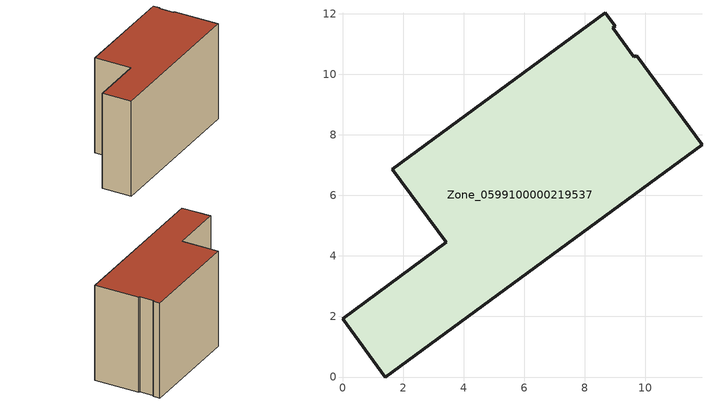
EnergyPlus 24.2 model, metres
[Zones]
Zone_0599100000219537
 floor ground (C_G): 0,1.93 3.43,4.45 1.65,6.87 8.68,12.03 9.01,11.59 8.93,11.54 9.63,10.58 9.72,10.61 11.88,7.67 1.41,0 z0
 wall outside (C_F): 3.43,4.45 0,1.93 1.41,0 11.88,7.67 9.72,10.61 9.63,10.58 8.93,11.54 9.01,11.59 8.68,12.03 1.65,6.87 3.43,4.45 z0:7.91
 roof outside (C_R): 8.93,11.54 9.01,11.59 8.68,12.03 1.65,6.87 3.43,4.45 0,1.93 1.41,0 11.88,7.67 9.72,10.61 9.63,10.58 z7.91
[BUILDING]
Pand.0599100000219537: North Axis=0; Terrain=City; Loads Convergence Tolerance Value=0.04; Temperature Convergence Tolerance Value=0.4; Solar Distribution=FullExterior; Maximum Number of Warmup Days=25; Minimum Number of Warmup Days=1
[Site:Location]
Rotterdam.The.Hague.AP_ZH_NLD Design_Conditions: Latitude=51.96; Longitude=4.45; Time Zone=1; Elevation=-4.5
[SITE:GROUNDTEMPERATURE:BUILDINGSURFACE]
18, 18, 18, 18, 18, 18, 18, 18, 18, 18, 18, 18
[MATERIAL] Thermal Absorptance=0.9; Solar Absorptance=0.7; Visible Absorptance=0.7
Name | Roughness | Thickness | Conductivity | Density | Specific Heat
G.TI.1975-1991 | MediumSmooth | 0.15 | 0.288461 | 540 | 1210
F.TI.1975-1991 | Rough | 0.3 | 0.230769 | 1920 | 840
R.TI.1975-1991 | MediumRough | 0.2 | 0.153846 | 1500 | 1000
[CONSTRUCTION]
C_G: G.TI.1975-1991
C_F: F.TI.1975-1991
C_R: R.TI.1975-1991
[ZONE]
Zone_0599100000219537: Type=1; Multiplier=1; Ceiling Height=Autocalculate; Volume=Autocalculate; Floor Area=autocalculate; Part of Total Floor Area=Yes
[ZONEINFILTRATION:DESIGNFLOWRATE]
Infil_Zone_0599100000219537: Zone or ZoneList or Space or SpaceList=Zone_0599100000219537; Schedule=AlwaysOn; Design Flow Rate Calculation Method=Flow/Area; Flow Rate per Floor Area=0.003; Constant Term Coefficient=1; Temperature Term Coefficient=0; Velocity Term Coefficient=0; Velocity Squared Term Coefficient=0
[HVACTEMPLATE:ZONE:IDEALLOADSAIRSYSTEM]
Zone_0599100000219537: Maximum Heating Supply Air Temperature=50; Minimum Cooling Supply Air Temperature=13; Maximum Heating Supply Air Humidity Ratio=0.0156; Minimum Cooling Supply Air Humidity Ratio=0.0077; Heating Limit=NoLimit; Cooling Limit=NoLimit; Dehumidification Control Type=ConstantSensibleHeatRatio; Cooling Sensible Heat Ratio=0.7; Dehumidification Setpoint=60; Humidification Control Type=None; Humidification Setpoint=30; Outdoor Air Method=None; Outdoor Air Flow Rate per Person=0.00944; Outdoor Air Flow Rate per Zone Floor Area=0; Outdoor Air Flow Rate per Zone=0; Demand Controlled Ventilation Type=None; Outdoor Air Economizer Type=NoEconomizer; Heat Recovery Type=None; Sensible Heat Recovery Effectiveness=0.7; Latent Heat Recovery Effectiveness=0.65
[ZONECONTROL:THERMOSTAT]
ThermostatControl_Zone_0599100000219537: Zone or ZoneList=Zone_0599100000219537; Control Type Schedule=DualSetpointControlType; Control 1=Thermostat_Zone_0599100000219537; Temperature Difference Between Cutout And Setpoint=0
[THERMOSTATSETPOINT:DUALSETPOINT]
Thermostat_Zone_0599100000219537: Heating Setpoint Temperature Schedule=HeatingSetpoint_Zone_0599100000219537; Cooling Setpoint Temperature Schedule=CoolingSetpoint_Zone_0599100000219537
[SCHEDULE:COMPACT]
HeatingSetpoint_Zone_0599100000219537: Through: 12/31, For: AllDays, Until: 24:00, 21
CoolingSetpoint_Zone_0599100000219537: Through: 12/31, For: AllDays, Until: 24:00, 24
DualSetpointControlType: Through: 12/31, For: AllDays, Until: 24:00, 4
AlwaysOn: Through: 12/31, For: AllDays, Until: 24:00, 1
